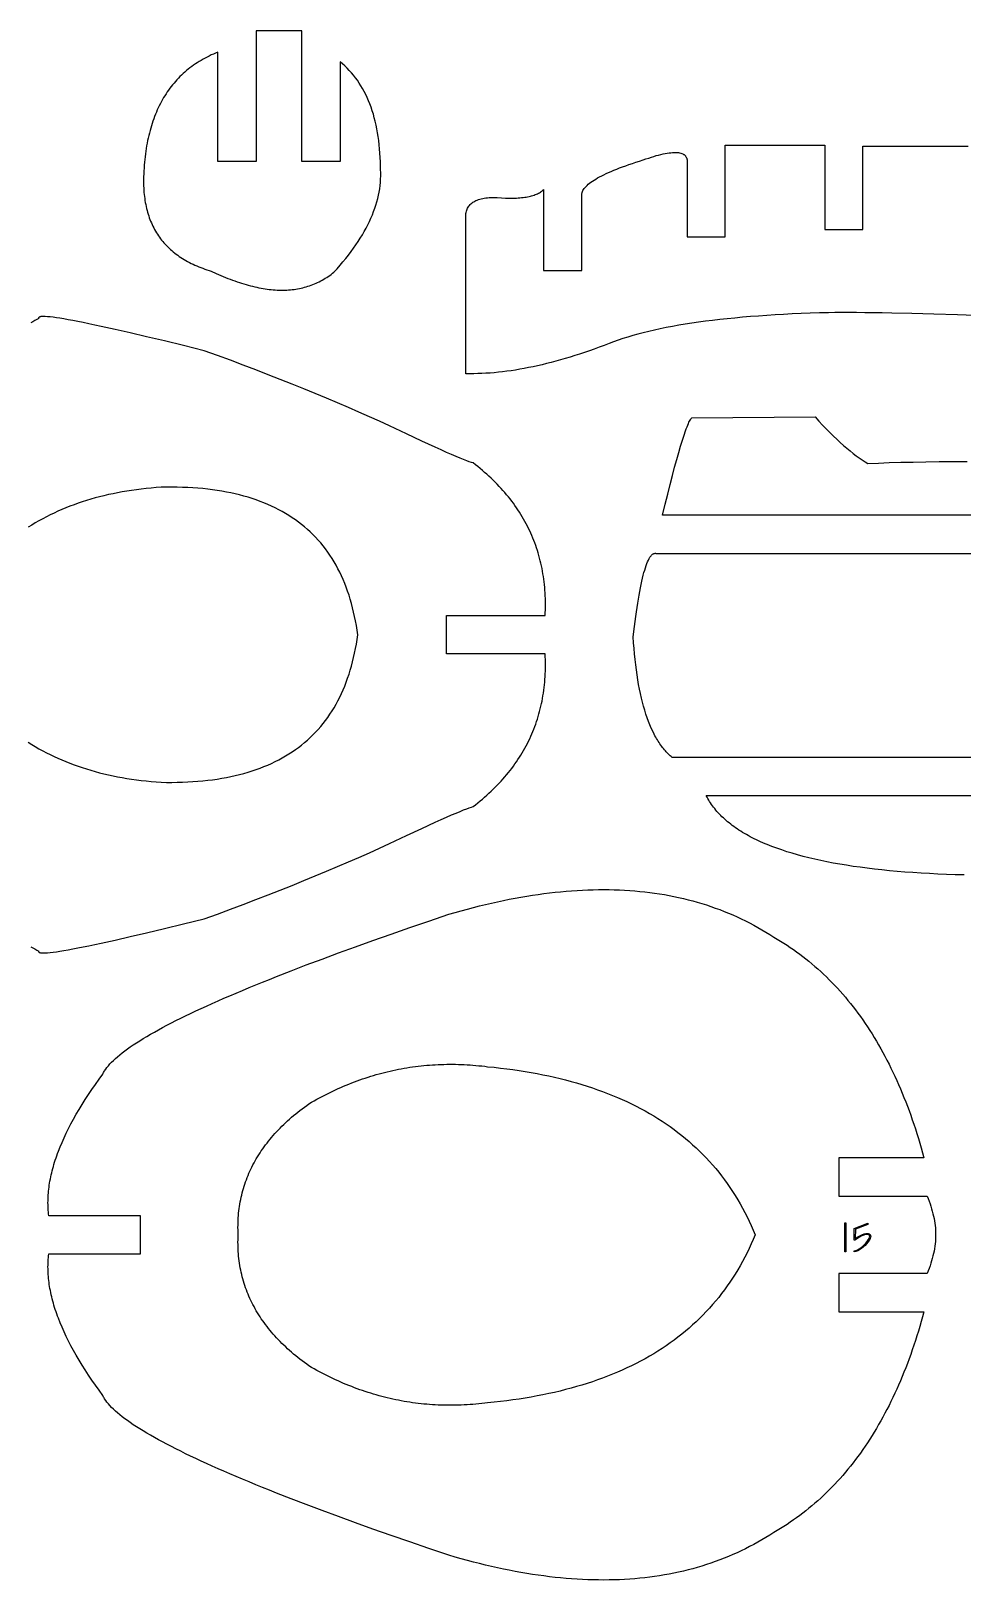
# Model space of a CAD drawing. Extents: x 0.3 to 47.7, y 0.3 to 6.
# Drawn here: x 26.49 to 29.56, y 0.29 to 5.39 of the extents above; entities that cross this region are included whole.
import ezdxf

# ---------------------------------------------------------------- set-up
doc = ezdxf.new("R2010")
doc.units = 0
doc.header["$MEASUREMENT"] = 0
doc.layers.get('0').update_dxf_attribs({"linetype": 'CONTINUOUS'})
doc.layers.add('NUMBERS', color=1, linetype='CONTINUOUS')

msp = doc.modelspace()

# ---------------------------------------------------------------- linework, layer by layer
for points in [[(27.3842, 5.3936), (27.2333, 5.3936), (27.2333, 4.9635), (27.1072, 4.9635), (27.1072, 5.3238), (27.0999, 5.3208), (27.0927, 5.3177), (27.0857, 5.3145), (27.0787, 5.3111), (27.0719, 5.3077), (27.0652, 5.3042), (27.0586, 5.3005), (27.0521, 5.2968), (27.0457, 5.2929), (27.0394, 5.2889), (27.0332, 5.2848), (27.0271, 5.2806), (27.0212, 5.2763), (27.0153, 5.2719), (27.0096, 5.2674), (27.0039, 5.2628), (26.9984, 5.258), (26.993, 5.2532), (26.9877, 5.2482), (26.9825, 5.2432), (26.9774, 5.238), (26.9725, 5.2327), (26.9676, 5.2273), (26.9628, 5.2218), (26.9582, 5.2162), (26.9537, 5.2105), (26.9492, 5.2047), (26.9449, 5.1987), (26.9407, 5.1927), (26.9366, 5.1865), (26.9326, 5.1803), (26.9287, 5.1739), (26.925, 5.1674), (26.9213, 5.1608), (26.9178, 5.1541), (26.9143, 5.1473), (26.911, 5.1404), (26.9078, 5.1334), (26.9047, 5.1262), (26.9017, 5.119), (26.8988, 5.1116), (26.896, 5.1042), (26.8933, 5.0966), (26.8908, 5.0889), (26.8883, 5.0811), (26.886, 5.0732), (26.8837, 5.0652), (26.8816, 5.0571), (26.8796, 5.0489), (26.8777, 5.0406), (26.8759, 5.0321), (26.8742, 5.0236), (26.8726, 5.0149), (26.8712, 5.0061), (26.8698, 4.9973), (26.8685, 4.9883), (26.8674, 4.9792), (26.8664, 4.97), (26.8655, 4.9607), (26.8646, 4.9512), (26.8639, 4.9417), (26.8634, 4.9321), (26.8629, 4.9223), (26.8625, 4.9125), (26.8623, 4.9049), (26.8623, 4.8975), (26.8624, 4.8901), (26.8626, 4.8828), (26.8629, 4.8757), (26.8633, 4.8686), (26.8638, 4.8615), (26.8645, 4.8546), (26.8652, 4.8478), (26.8661, 4.841), (26.8671, 4.8343), (26.8682, 4.8277), (26.8695, 4.8212), (26.8708, 4.8148), (26.8723, 4.8085), (26.8738, 4.8022), (26.8755, 4.796), (26.8773, 4.79), (26.8793, 4.784), (26.8813, 4.7781), (26.8835, 4.7722), (26.8857, 4.7665), (26.8881, 4.7608), (26.8906, 4.7553), (26.8932, 4.7498), (26.896, 4.7444), (26.8988, 4.7391), (26.9018, 4.7338), (26.9049, 4.7287), (26.9081, 4.7236), (26.9114, 4.7186), (26.9148, 4.7138), (26.9183, 4.709), (26.922, 4.7042), (26.9258, 4.6996), (26.9297, 4.695), (26.9337, 4.6906), (26.9378, 4.6862), (26.942, 4.6819), (26.9464, 4.6777), (26.9509, 4.6736), (26.9555, 4.6695), (26.9602, 4.6656), (26.965, 4.6617), (26.9699, 4.6579), (26.975, 4.6542), (26.9801, 4.6506), (26.9854, 4.6471), (26.9908, 4.6436), (26.9963, 4.6403), (27.0019, 4.637), (27.0077, 4.6338), (27.0135, 4.6307), (27.0195, 4.6277), (27.0256, 4.6248), (27.0318, 4.6219), (27.0381, 4.6192), (27.0446, 4.6165), (27.0511, 4.6139), (27.0578, 4.6114), (27.0646, 4.609), (27.0715, 4.6066), (27.0785, 4.6044), (27.0856, 4.6022), (27.1016, 4.5947), (27.1174, 4.5877), (27.133, 4.5812), (27.1407, 4.5781), (27.1484, 4.5751), (27.156, 4.5722), (27.1635, 4.5695), (27.171, 4.5669), (27.1785, 4.5644), (27.1858, 4.562), (27.1932, 4.5597), (27.2004, 4.5576), (27.2077, 4.5556), (27.2148, 4.5537), (27.2219, 4.5519), (27.229, 4.5502), (27.236, 4.5487), (27.2429, 4.5473), (27.2498, 4.546), (27.2567, 4.5448), (27.2634, 4.5437), (27.2702, 4.5428), (27.2768, 4.5419), (27.2835, 4.5412), (27.29, 4.5406), (27.2965, 4.5402), (27.303, 4.5398), (27.3094, 4.5396), (27.3157, 4.5395), (27.322, 4.5395), (27.3283, 4.5396), (27.3344, 4.5398), (27.3406, 4.5402), (27.3466, 4.5407), (27.3527, 4.5413), (27.3586, 4.542), (27.3645, 4.5428), (27.3704, 4.5438), (27.3762, 4.5449), (27.3819, 4.5461), (27.3876, 4.5474), (27.3933, 4.5488), (27.3989, 4.5504), (27.4044, 4.5521), (27.4099, 4.5538), (27.4153, 4.5558), (27.4206, 4.5578), (27.426, 4.5599), (27.4312, 4.5622), (27.4364, 4.5646), (27.4416, 4.5671), (27.4467, 4.5697), (27.4517, 4.5725), (27.4567, 4.5753), (27.4616, 4.5783), (27.4665, 4.5814), (27.4713, 4.5846), (27.4761, 4.588), (27.4808, 4.5914), (27.4854, 4.595), (27.49, 4.5987), (27.5003, 4.61), (27.5103, 4.6213), (27.5198, 4.6326), (27.529, 4.6438), (27.5379, 4.655), (27.5464, 4.6662), (27.5546, 4.6774), (27.5624, 4.6885), (27.5698, 4.6996), (27.5769, 4.7107), (27.5837, 4.7217), (27.5901, 4.7327), (27.5961, 4.7437), (27.6018, 4.7547), (27.6071, 4.7656), (27.6121, 4.7765), (27.6167, 4.7874), (27.6209, 4.7982), (27.6249, 4.8091), (27.6284, 4.8199), (27.6316, 4.8306), (27.6345, 4.8414), (27.6369, 4.8521), (27.6391, 4.8628), (27.6409, 4.8734), (27.6423, 4.8841), (27.6434, 4.8947), (27.6441, 4.9053), (27.6445, 4.9158), (27.6445, 4.9263), (27.6441, 4.9368), (27.6434, 4.9473), (27.6431, 4.9621), (27.6426, 4.9766), (27.6417, 4.9909), (27.6407, 5.0049), (27.6394, 5.0187), (27.6378, 5.0322), (27.636, 5.0454), (27.6339, 5.0584), (27.6316, 5.0711), (27.6291, 5.0836), (27.6263, 5.0958), (27.6232, 5.1078), (27.62, 5.1195), (27.6164, 5.1309), (27.6126, 5.1421), (27.6086, 5.153), (27.6043, 5.1636), (27.5998, 5.174), (27.595, 5.1842), (27.59, 5.194), (27.5847, 5.2037), (27.5792, 5.213), (27.5734, 5.2221), (27.5674, 5.231), (27.5611, 5.2396), (27.5546, 5.2479), (27.5479, 5.2559), (27.5408, 5.2638), (27.5336, 5.2713), (27.5261, 5.2786), (27.5183, 5.2856), (27.5103, 5.2924), (27.5103, 4.9635), (27.3842, 4.9635)], [(29.4459, 1.2979), (29.1543, 1.2979), (29.1543, 1.1717), (29.4354, 1.1717), (29.431, 1.1554), (29.4264, 1.1394), (29.4217, 1.1234), (29.417, 1.1076), (29.4121, 1.092), (29.4071, 1.0765), (29.4021, 1.0612), (29.3969, 1.046), (29.3916, 1.031), (29.3862, 1.0162), (29.3807, 1.0015), (29.3751, 0.9869), (29.3694, 0.9725), (29.3636, 0.9583), (29.3577, 0.9442), (29.3517, 0.9303), (29.3456, 0.9165), (29.3394, 0.9029), (29.333, 0.8895), (29.3266, 0.8762), (29.3201, 0.863), (29.3134, 0.85), (29.3067, 0.8372), (29.2998, 0.8245), (29.2929, 0.812), (29.2858, 0.7996), (29.2787, 0.7874), (29.2714, 0.7753), (29.2641, 0.7634), (29.2566, 0.7516), (29.249, 0.74), (29.2413, 0.7286), (29.2335, 0.7173), (29.2257, 0.7061), (29.2177, 0.6952), (29.2096, 0.6843), (29.2014, 0.6737), (29.1931, 0.6632), (29.1847, 0.6528), (29.1762, 0.6426), (29.1675, 0.6325), (29.1588, 0.6226), (29.15, 0.6129), (29.1411, 0.6033), (29.132, 0.5939), (29.1229, 0.5846), (29.1137, 0.5755), (29.1043, 0.5665), (29.0949, 0.5577), (29.0853, 0.549), (29.0756, 0.5405), (29.0659, 0.5322), (29.056, 0.524), (29.046, 0.516), (29.036, 0.5081), (29.0258, 0.5003), (29.0155, 0.4928), (29.0051, 0.4854), (28.9946, 0.4781), (28.984, 0.471), (28.9733, 0.464), (28.9625, 0.4572), (28.9516, 0.4506), (28.9406, 0.4441), (28.9276, 0.4358), (28.9144, 0.4277), (28.9012, 0.4198), (28.8878, 0.4122), (28.8743, 0.4048), (28.8606, 0.3976), (28.8469, 0.3907), (28.833, 0.3839), (28.8191, 0.3774), (28.805, 0.3712), (28.7908, 0.3651), (28.7764, 0.3593), (28.762, 0.3537), (28.7474, 0.3484), (28.7327, 0.3432), (28.7179, 0.3383), (28.703, 0.3336), (28.688, 0.3292), (28.6728, 0.3249), (28.6575, 0.3209), (28.6422, 0.3171), (28.6266, 0.3136), (28.611, 0.3103), (28.5953, 0.3072), (28.5794, 0.3043), (28.5634, 0.3016), (28.5473, 0.2992), (28.5311, 0.297), (28.5148, 0.2951), (28.4983, 0.2933), (28.4818, 0.2918), (28.4651, 0.2905), (28.4483, 0.2895), (28.4313, 0.2886), (28.4143, 0.288), (28.3972, 0.2877), (28.3799, 0.2875), (28.3625, 0.2876), (28.345, 0.2879), (28.3273, 0.2884), (28.3096, 0.2892), (28.2917, 0.2901), (28.2737, 0.2913), (28.2556, 0.2928), (28.2374, 0.2944), (28.2191, 0.2963), (28.2006, 0.2984), (28.1821, 0.3008), (28.1634, 0.3033), (28.1446, 0.3061), (28.1256, 0.3092), (28.1066, 0.3124), (28.0874, 0.3159), (28.0682, 0.3196), (28.0488, 0.3235), (28.0293, 0.3277), (28.0096, 0.3321), (27.9899, 0.3367), (27.97, 0.3415), (27.95, 0.3466), (27.9299, 0.3518), (27.9097, 0.3574), (27.8894, 0.3631), (27.8689, 0.3691), (27.8034, 0.3912), (27.7399, 0.413), (27.6783, 0.4345), (27.6186, 0.4555), (27.5608, 0.4762), (27.505, 0.4966), (27.451, 0.5165), (27.399, 0.5361), (27.349, 0.5553), (27.3008, 0.5742), (27.2774, 0.5835), (27.2546, 0.5927), (27.2322, 0.6018), (27.2103, 0.6108), (27.1888, 0.6197), (27.1679, 0.6285), (27.1474, 0.6373), (27.1274, 0.6459), (27.1079, 0.6545), (27.0889, 0.6629), (27.0703, 0.6713), (27.0523, 0.6796), (27.0347, 0.6878), (27.0176, 0.6959), (27.001, 0.7038), (26.9848, 0.7118), (26.9692, 0.7196), (26.954, 0.7273), (26.9393, 0.7349), (26.9251, 0.7425), (26.9113, 0.7499), (26.8981, 0.7573), (26.8853, 0.7645), (26.873, 0.7717), (26.8612, 0.7788), (26.8498, 0.7858), (26.839, 0.7926), (26.8286, 0.7994), (26.8187, 0.8062), (26.8093, 0.8128), (26.8004, 0.8193), (26.7919, 0.8257), (26.784, 0.8321), (26.7765, 0.8383), (26.7695, 0.8445), (26.763, 0.8505), (26.7569, 0.8565), (26.7514, 0.8624), (26.7463, 0.8682), (26.7417, 0.8739), (26.7376, 0.8795), (26.7339, 0.885), (26.7323, 0.8877), (26.7308, 0.8904), (26.7294, 0.8931), (26.7281, 0.8957), (26.7156, 0.9129), (26.7035, 0.9299), (26.6919, 0.9467), (26.6807, 0.9633), (26.67, 0.9798), (26.6597, 0.9961), (26.6499, 1.0123), (26.6405, 1.0283), (26.6316, 1.0441), (26.6231, 1.0597), (26.6151, 1.0752), (26.6075, 1.0906), (26.6004, 1.1057), (26.5937, 1.1207), (26.5875, 1.1356), (26.5817, 1.1502), (26.579, 1.1575), (26.5764, 1.1647), (26.5739, 1.1719), (26.5715, 1.1791), (26.5692, 1.1862), (26.567, 1.1932), (26.565, 1.2003), (26.5631, 1.2072), (26.5612, 1.2142), (26.5595, 1.2211), (26.5579, 1.228), (26.5564, 1.2348), (26.5551, 1.2415), (26.5538, 1.2483), (26.5527, 1.255), (26.5516, 1.2616), (26.5507, 1.2682), (26.5499, 1.2748), (26.5492, 1.2813), (26.5486, 1.2878), (26.5481, 1.2943), (26.5478, 1.3007), (26.5475, 1.3071), (26.5474, 1.3134), (26.5473, 1.3197), (26.5474, 1.3259), (26.5476, 1.3321), (26.5479, 1.3383), (26.5484, 1.3444), (26.5489, 1.3505), (26.5495, 1.3565), (26.5503, 1.3625), (26.8525, 1.3625), (26.8525, 1.4255), (26.8525, 1.4885), (26.5503, 1.4885), (26.5495, 1.4945), (26.5489, 1.5005), (26.5484, 1.5066), (26.5479, 1.5127), (26.5476, 1.5189), (26.5474, 1.5251), (26.5473, 1.5313), (26.5474, 1.5376), (26.5475, 1.5439), (26.5478, 1.5503), (26.5481, 1.5567), (26.5486, 1.5631), (26.5492, 1.5696), (26.5499, 1.5761), (26.5507, 1.5827), (26.5516, 1.5893), (26.5527, 1.596), (26.5538, 1.6027), (26.5551, 1.6094), (26.5564, 1.6162), (26.5579, 1.623), (26.5595, 1.6299), (26.5612, 1.6368), (26.5631, 1.6437), (26.565, 1.6507), (26.567, 1.6577), (26.5692, 1.6648), (26.5715, 1.6719), (26.5739, 1.679), (26.5764, 1.6862), (26.579, 1.6935), (26.5817, 1.7007), (26.5875, 1.7154), (26.5937, 1.7302), (26.6004, 1.7452), (26.6075, 1.7604), (26.6151, 1.7757), (26.6231, 1.7912), (26.6316, 1.8069), (26.6405, 1.8227), (26.6499, 1.8387), (26.6597, 1.8548), (26.67, 1.8712), (26.6807, 1.8876), (26.6919, 1.9043), (26.7035, 1.9211), (26.7156, 1.9381), (26.7281, 1.9552), (26.7294, 1.9579), (26.7308, 1.9605), (26.7323, 1.9632), (26.7339, 1.966), (26.7376, 1.9715), (26.7417, 1.9771), (26.7463, 1.9828), (26.7514, 1.9886), (26.7569, 1.9944), (26.763, 2.0004), (26.7695, 2.0065), (26.7765, 2.0126), (26.784, 2.0189), (26.7919, 2.0252), (26.8004, 2.0317), (26.8093, 2.0382), (26.8187, 2.0448), (26.8286, 2.0515), (26.839, 2.0583), (26.8498, 2.0652), (26.8612, 2.0722), (26.873, 2.0793), (26.8853, 2.0864), (26.8981, 2.0937), (26.9113, 2.101), (26.9251, 2.1085), (26.9393, 2.116), (26.954, 2.1237), (26.9692, 2.1314), (26.9848, 2.1392), (27.001, 2.1471), (27.0176, 2.1551), (27.0347, 2.1632), (27.0523, 2.1714), (27.0703, 2.1796), (27.0889, 2.188), (27.1079, 2.1965), (27.1274, 2.205), (27.1474, 2.2137), (27.1679, 2.2224), (27.1888, 2.2312), (27.2103, 2.2402), (27.2322, 2.2492), (27.2546, 2.2583), (27.2774, 2.2675), (27.3008, 2.2768), (27.349, 2.2956), (27.399, 2.3148), (27.451, 2.3344), (27.505, 2.3544), (27.5608, 2.3747), (27.6186, 2.3954), (27.6783, 2.4165), (27.7399, 2.4379), (27.8034, 2.4597), (27.8689, 2.4819), (27.8894, 2.4879), (27.9097, 2.4936), (27.9299, 2.4991), (27.95, 2.5044), (27.97, 2.5095), (27.9899, 2.5143), (28.0096, 2.5189), (28.0293, 2.5233), (28.0488, 2.5274), (28.0682, 2.5314), (28.0874, 2.5351), (28.1066, 2.5385), (28.1256, 2.5418), (28.1446, 2.5448), (28.1634, 2.5476), (28.1821, 2.5502), (28.2006, 2.5525), (28.2191, 2.5546), (28.2374, 2.5565), (28.2556, 2.5582), (28.2737, 2.5596), (28.2917, 2.5608), (28.3096, 2.5618), (28.3273, 2.5625), (28.345, 2.5631), (28.3625, 2.5634), (28.3799, 2.5635), (28.3972, 2.5633), (28.4143, 2.5629), (28.4313, 2.5623), (28.4483, 2.5615), (28.4651, 2.5604), (28.4818, 2.5591), (28.4983, 2.5576), (28.5148, 2.5559), (28.5311, 2.5539), (28.5473, 2.5517), (28.5634, 2.5493), (28.5794, 2.5467), (28.5953, 2.5438), (28.611, 2.5407), (28.6266, 2.5374), (28.6422, 2.5338), (28.6575, 2.53), (28.6728, 2.526), (28.688, 2.5218), (28.703, 2.5173), (28.7179, 2.5126), (28.7327, 2.5077), (28.7474, 2.5026), (28.762, 2.4972), (28.7764, 2.4916), (28.7908, 2.4858), (28.805, 2.4798), (28.8191, 2.4735), (28.833, 2.467), (28.8469, 2.4603), (28.8606, 2.4533), (28.8743, 2.4461), (28.8878, 2.4387), (28.9012, 2.4311), (28.9144, 2.4232), (28.9276, 2.4152), (28.9406, 2.4068), (28.9516, 2.4004), (28.9625, 2.3937), (28.9733, 2.3869), (28.984, 2.38), (28.9946, 2.3729), (29.0051, 2.3656), (29.0155, 2.3582), (29.0258, 2.3506), (29.036, 2.3429), (29.046, 2.335), (29.056, 2.327), (29.0659, 2.3188), (29.0756, 2.3104), (29.0853, 2.3019), (29.0949, 2.2933), (29.1043, 2.2844), (29.1137, 2.2755), (29.1229, 2.2664), (29.132, 2.2571), (29.1411, 2.2476), (29.15, 2.2381), (29.1588, 2.2283), (29.1675, 2.2184), (29.1762, 2.2084), (29.1847, 2.1982), (29.1931, 2.1878), (29.2014, 2.1773), (29.2096, 2.1666), (29.2177, 2.1558), (29.2257, 2.1448), (29.2335, 2.1337), (29.2413, 2.1224), (29.249, 2.1109), (29.2566, 2.0993), (29.2641, 2.0876), (29.2714, 2.0757), (29.2787, 2.0636), (29.2858, 2.0514), (29.2929, 2.039), (29.2998, 2.0265), (29.3067, 2.0138), (29.3134, 2.0009), (29.3201, 1.9879), (29.3266, 1.9748), (29.333, 1.9615), (29.3394, 1.948), (29.3456, 1.9344), (29.3517, 1.9206), (29.3577, 1.9067), (29.3636, 1.8926), (29.3694, 1.8784), (29.3751, 1.864), (29.3807, 1.8495), (29.3862, 1.8348), (29.3916, 1.8199), (29.3969, 1.8049), (29.4021, 1.7897), (29.4071, 1.7744), (29.4121, 1.7589), (29.417, 1.7433), (29.4217, 1.7275), (29.4264, 1.7116), (29.431, 1.6955), (29.4354, 1.6793), (29.1543, 1.6793), (29.1543, 1.5531), (29.4459, 1.5531), (29.4493, 1.5446), (29.4524, 1.5362), (29.4554, 1.5278), (29.4581, 1.5196), (29.4606, 1.5114), (29.4629, 1.5032), (29.465, 1.4951), (29.4669, 1.4871), (29.4685, 1.4792), (29.4699, 1.4713), (29.4711, 1.4635), (29.4721, 1.4558), (29.4729, 1.4481), (29.4734, 1.4405), (29.4737, 1.4329), (29.4739, 1.4255), (29.4737, 1.418), (29.4734, 1.4105), (29.4729, 1.4029), (29.4721, 1.3952), (29.4711, 1.3875), (29.4699, 1.3796), (29.4685, 1.3718), (29.4669, 1.3638), (29.465, 1.3558), (29.4629, 1.3477), (29.4606, 1.3396), (29.4581, 1.3314), (29.4554, 1.3231), (29.4524, 1.3148), (29.4493, 1.3063)], [(28.8789, 1.4255), (28.8725, 1.4103), (28.8659, 1.3953), (28.859, 1.3805), (28.8519, 1.3659), (28.8446, 1.3516), (28.837, 1.3374), (28.8293, 1.3235), (28.8212, 1.3097), (28.813, 1.2962), (28.8045, 1.2829), (28.7957, 1.2697), (28.7868, 1.2568), (28.7776, 1.2441), (28.7681, 1.2316), (28.7585, 1.2193), (28.7486, 1.2073), (28.7384, 1.1954), (28.7281, 1.1837), (28.7175, 1.1723), (28.7066, 1.161), (28.6955, 1.15), (28.6842, 1.1391), (28.6727, 1.1285), (28.6609, 1.1181), (28.6489, 1.1079), (28.6366, 1.0978), (28.6241, 1.088), (28.6114, 1.0785), (28.5984, 1.0691), (28.5853, 1.0599), (28.5718, 1.0509), (28.5582, 1.0422), (28.5443, 1.0336), (28.5301, 1.0253), (28.5158, 1.0171), (28.5012, 1.0092), (28.4863, 1.0015), (28.4713, 0.9939), (28.4559, 0.9866), (28.4404, 0.9795), (28.4246, 0.9726), (28.4086, 0.9659), (28.3924, 0.9595), (28.3759, 0.9532), (28.3592, 0.9471), (28.3422, 0.9413), (28.325, 0.9356), (28.3076, 0.9302), (28.29, 0.9249), (28.2721, 0.9199), (28.2539, 0.9151), (28.2356, 0.9105), (28.217, 0.9061), (28.1982, 0.9019), (28.1791, 0.8979), (28.1598, 0.8941), (28.1403, 0.8905), (28.1205, 0.8872), (28.1005, 0.884), (28.0802, 0.8811), (28.0598, 0.8783), (28.0391, 0.8758), (28.0181, 0.8734), (27.9969, 0.8713), (27.9872, 0.8701), (27.9775, 0.869), (27.9678, 0.868), (27.9581, 0.8671), (27.9484, 0.8663), (27.9387, 0.8656), (27.9291, 0.865), (27.9195, 0.8645), (27.9099, 0.864), (27.9003, 0.8637), (27.8907, 0.8635), (27.8812, 0.8634), (27.8716, 0.8634), (27.8621, 0.8635), (27.8526, 0.8636), (27.8431, 0.8639), (27.8337, 0.8643), (27.8242, 0.8648), (27.8148, 0.8653), (27.8054, 0.866), (27.796, 0.8668), (27.7866, 0.8677), (27.7772, 0.8686), (27.7679, 0.8697), (27.7585, 0.8709), (27.7492, 0.8721), (27.7399, 0.8735), (27.7306, 0.8749), (27.7214, 0.8765), (27.7121, 0.8782), (27.7029, 0.8799), (27.6937, 0.8818), (27.6845, 0.8837), (27.6753, 0.8858), (27.6661, 0.8879), (27.657, 0.8902), (27.6479, 0.8926), (27.6387, 0.895), (27.6297, 0.8975), (27.6206, 0.9002), (27.6115, 0.9029), (27.6025, 0.9058), (27.5934, 0.9087), (27.5844, 0.9118), (27.5754, 0.9149), (27.5665, 0.9182), (27.5575, 0.9215), (27.5486, 0.9249), (27.5396, 0.9285), (27.5307, 0.9321), (27.5218, 0.9358), (27.513, 0.9397), (27.5041, 0.9436), (27.4953, 0.9476), (27.4865, 0.9517), (27.4777, 0.956), (27.4689, 0.9603), (27.4601, 0.9647), (27.4513, 0.9692), (27.4426, 0.9739), (27.4339, 0.9786), (27.4252, 0.9834), (27.4165, 0.9883), (27.4078, 0.9933), (27.4002, 0.9988), (27.3927, 1.0043), (27.3854, 1.0099), (27.3781, 1.0155), (27.371, 1.0211), (27.364, 1.0268), (27.3572, 1.0325), (27.3504, 1.0382), (27.3438, 1.044), (27.3373, 1.0499), (27.331, 1.0558), (27.3247, 1.0617), (27.3186, 1.0676), (27.3127, 1.0736), (27.3068, 1.0797), (27.3011, 1.0858), (27.2955, 1.0919), (27.29, 1.098), (27.2846, 1.1042), (27.2794, 1.1105), (27.2743, 1.1168), (27.2694, 1.1231), (27.2645, 1.1295), (27.2598, 1.1359), (27.2552, 1.1423), (27.2507, 1.1488), (27.2464, 1.1553), (27.2422, 1.1619), (27.2381, 1.1685), (27.2341, 1.1752), (27.2303, 1.1818), (27.2266, 1.1886), (27.223, 1.1954), (27.2195, 1.2022), (27.2162, 1.209), (27.213, 1.2159), (27.2099, 1.2228), (27.2069, 1.2298), (27.2041, 1.2368), (27.2014, 1.2439), (27.1988, 1.251), (27.1964, 1.2581), (27.194, 1.2653), (27.1918, 1.2725), (27.1898, 1.2798), (27.1878, 1.2871), (27.186, 1.2944), (27.1843, 1.3018), (27.1827, 1.3092), (27.1813, 1.3167), (27.18, 1.3242), (27.1788, 1.3318), (27.1777, 1.3393), (27.1768, 1.347), (27.1759, 1.3546), (27.1753, 1.3623), (27.1747, 1.3701), (27.1743, 1.3779), (27.1739, 1.3857), (27.1738, 1.3936), (27.1737, 1.4015), (27.1738, 1.4094), (27.174, 1.4174), (27.1743, 1.4255), (27.174, 1.4335), (27.1738, 1.4415), (27.1737, 1.4495), (27.1738, 1.4574), (27.1739, 1.4652), (27.1743, 1.4731), (27.1747, 1.4809), (27.1753, 1.4886), (27.1759, 1.4963), (27.1768, 1.504), (27.1777, 1.5116), (27.1788, 1.5192), (27.18, 1.5267), (27.1813, 1.5342), (27.1827, 1.5417), (27.1843, 1.5491), (27.186, 1.5565), (27.1878, 1.5639), (27.1898, 1.5712), (27.1918, 1.5784), (27.194, 1.5856), (27.1964, 1.5928), (27.1988, 1.6), (27.2014, 1.6071), (27.2041, 1.6141), (27.2069, 1.6211), (27.2099, 1.6281), (27.213, 1.635), (27.2162, 1.6419), (27.2195, 1.6488), (27.223, 1.6556), (27.2266, 1.6624), (27.2303, 1.6691), (27.2341, 1.6758), (27.2381, 1.6824), (27.2422, 1.6891), (27.2464, 1.6956), (27.2507, 1.7022), (27.2552, 1.7086), (27.2598, 1.7151), (27.2645, 1.7215), (27.2694, 1.7279), (27.2743, 1.7342), (27.2794, 1.7405), (27.2846, 1.7467), (27.29, 1.7529), (27.2955, 1.7591), (27.3011, 1.7652), (27.3068, 1.7713), (27.3127, 1.7773), (27.3186, 1.7833), (27.3247, 1.7893), (27.331, 1.7952), (27.3373, 1.8011), (27.3438, 1.8069), (27.3504, 1.8127), (27.3572, 1.8185), (27.364, 1.8242), (27.371, 1.8298), (27.3781, 1.8355), (27.3854, 1.8411), (27.3927, 1.8466), (27.4002, 1.8521), (27.4078, 1.8576), (27.4165, 1.8626), (27.4252, 1.8675), (27.4339, 1.8724), (27.4426, 1.8771), (27.4513, 1.8817), (27.4601, 1.8862), (27.4689, 1.8906), (27.4777, 1.895), (27.4865, 1.8992), (27.4953, 1.9033), (27.5041, 1.9074), (27.513, 1.9113), (27.5218, 1.9151), (27.5307, 1.9189), (27.5396, 1.9225), (27.5486, 1.926), (27.5575, 1.9295), (27.5665, 1.9328), (27.5754, 1.936), (27.5844, 1.9392), (27.5934, 1.9422), (27.6025, 1.9452), (27.6115, 1.948), (27.6206, 1.9508), (27.6297, 1.9534), (27.6387, 1.9559), (27.6479, 1.9584), (27.657, 1.9607), (27.6661, 1.963), (27.6753, 1.9652), (27.6845, 1.9672), (27.6937, 1.9692), (27.7029, 1.971), (27.7121, 1.9728), (27.7214, 1.9744), (27.7306, 1.976), (27.7399, 1.9775), (27.7492, 1.9788), (27.7585, 1.9801), (27.7679, 1.9813), (27.7772, 1.9823), (27.7866, 1.9833), (27.796, 1.9842), (27.8054, 1.9849), (27.8148, 1.9856), (27.8242, 1.9862), (27.8337, 1.9867), (27.8431, 1.987), (27.8526, 1.9873), (27.8621, 1.9875), (27.8716, 1.9876), (27.8812, 1.9876), (27.8907, 1.9874), (27.9003, 1.9872), (27.9099, 1.9869), (27.9195, 1.9865), (27.9291, 1.986), (27.9387, 1.9854), (27.9484, 1.9847), (27.9581, 1.9838), (27.9678, 1.9829), (27.9775, 1.9819), (27.9872, 1.9808), (27.9969, 1.9796), (28.0181, 1.9775), (28.0391, 1.9752), (28.0598, 1.9726), (28.0802, 1.9699), (28.1005, 1.9669), (28.1205, 1.9638), (28.1403, 1.9604), (28.1598, 1.9568), (28.1791, 1.9531), (28.1982, 1.9491), (28.217, 1.9449), (28.2356, 1.9405), (28.2539, 1.9359), (28.2721, 1.931), (28.29, 1.926), (28.3076, 1.9208), (28.325, 1.9153), (28.3422, 1.9097), (28.3592, 1.9038), (28.3759, 1.8978), (28.3924, 1.8915), (28.4086, 1.885), (28.4246, 1.8783), (28.4404, 1.8714), (28.4559, 1.8643), (28.4713, 1.857), (28.4863, 1.8495), (28.5012, 1.8418), (28.5158, 1.8338), (28.5301, 1.8257), (28.5443, 1.8174), (28.5582, 1.8088), (28.5718, 1.8), (28.5853, 1.7911), (28.5984, 1.7819), (28.6114, 1.7725), (28.6241, 1.7629), (28.6366, 1.7531), (28.6489, 1.7431), (28.6609, 1.7329), (28.6727, 1.7225), (28.6842, 1.7118), (28.6955, 1.701), (28.7066, 1.69), (28.7175, 1.6787), (28.7281, 1.6672), (28.7384, 1.6556), (28.7486, 1.6437), (28.7585, 1.6316), (28.7681, 1.6193), (28.7776, 1.6068), (28.7868, 1.5941), (28.7957, 1.5812), (28.8045, 1.5681), (28.813, 1.5548), (28.8212, 1.5412), (28.8293, 1.5275), (28.837, 1.5135), (28.8446, 1.4994), (28.8519, 1.485), (28.859, 1.4704), (28.8659, 1.4557), (28.8725, 1.4407)]]:
    msp.add_lwpolyline(points, close=True)
for points in [[(29.6301, 4.4544), (29.5461, 4.4575), (29.4679, 4.46), (29.3955, 4.462), (29.329, 4.4636), (29.2979, 4.4642), (29.2683, 4.4647), (29.2401, 4.465), (29.2134, 4.4652), (29.1881, 4.4653), (29.1643, 4.4653), (29.142, 4.4652), (29.1211, 4.4649), (29.0904, 4.4641), (29.0602, 4.4631), (29.0305, 4.462), (29.0013, 4.4607), (28.9727, 4.4592), (28.9446, 4.4576), (28.917, 4.4559), (28.8899, 4.454), (28.8634, 4.452), (28.8373, 4.4498), (28.8119, 4.4475), (28.7869, 4.445), (28.7625, 4.4423), (28.7385, 4.4396), (28.7152, 4.4366), (28.6923, 4.4335), (28.67, 4.4303), (28.6481, 4.4269), (28.6268, 4.4234), (28.6061, 4.4197), (28.5858, 4.4158), (28.5661, 4.4119), (28.5469, 4.4077), (28.5283, 4.4034), (28.5101, 4.399), (28.4925, 4.3944), (28.4754, 4.3897), (28.4589, 4.3848), (28.4428, 4.3797), (28.4273, 4.3745), (28.4123, 4.3692), (28.3979, 4.3637), (28.3813, 4.3573), (28.3648, 4.3511), (28.3485, 4.3452), (28.3322, 4.3394), (28.3161, 4.3338), (28.3001, 4.3285), (28.2842, 4.3234), (28.2684, 4.3185), (28.2528, 4.3138), (28.2373, 4.3093), (28.2219, 4.305), (28.2066, 4.3009), (28.1914, 4.2971), (28.1763, 4.2934), (28.1614, 4.29), (28.1466, 4.2868), (28.1318, 4.2838), (28.1172, 4.281), (28.1028, 4.2784), (28.0884, 4.276), (28.0742, 4.2739), (28.0601, 4.2719), (28.0461, 4.2702), (28.0322, 4.2686), (28.0184, 4.2673), (28.0047, 4.2662), (27.9912, 4.2653), (27.9778, 4.2646), (27.9645, 4.2642), (27.9513, 4.2639), (27.9382, 4.2639), (27.9253, 4.264), (27.9253, 4.7903), (27.9254, 4.7917), (27.926, 4.7956), (27.9269, 4.7994), (27.9279, 4.803), (27.9292, 4.8065), (27.9307, 4.8098), (27.9324, 4.8129), (27.9344, 4.8159), (27.9366, 4.8188), (27.939, 4.8215), (27.9416, 4.8241), (27.9445, 4.8265), (27.9476, 4.8288), (27.9509, 4.8309), (27.9545, 4.8328), (27.9582, 4.8346), (27.9622, 4.8363), (27.9665, 4.8378), (27.9709, 4.8392), (27.9756, 4.8404), (27.9805, 4.8414), (27.9856, 4.8423), (27.991, 4.8431), (27.9966, 4.8437), (28.0024, 4.8442), (28.0084, 4.8445), (28.0147, 4.8446), (28.0212, 4.8446), (28.0279, 4.8445), (28.042, 4.8435), (28.0555, 4.8428), (28.0684, 4.8425), (28.0807, 4.8425), (28.0866, 4.8427), (28.0924, 4.8429), (28.098, 4.8433), (28.1035, 4.8437), (28.1088, 4.8442), (28.114, 4.8448), (28.119, 4.8455), (28.1239, 4.8462), (28.1286, 4.8471), (28.1332, 4.8481), (28.1376, 4.8491), (28.1419, 4.8502), (28.146, 4.8515), (28.1499, 4.8528), (28.1538, 4.8542), (28.1574, 4.8556), (28.161, 4.8572), (28.1643, 4.8589), (28.1676, 4.8606), (28.1706, 4.8625), (28.1736, 4.8644), (28.1763, 4.8664), (28.1789, 4.8685), (28.1814, 4.8707), (28.1814, 4.6046), (28.3074, 4.6046), (28.3074, 4.855), (28.3076, 4.8566), (28.3078, 4.8582), (28.3081, 4.8598), (28.3086, 4.8615), (28.3097, 4.8647), (28.3112, 4.868), (28.3131, 4.8714), (28.3154, 4.8747), (28.3181, 4.8781), (28.3212, 4.8814), (28.3246, 4.8848), (28.3285, 4.8882), (28.3327, 4.8917), (28.3373, 4.8951), (28.3422, 4.8986), (28.3476, 4.9021), (28.3533, 4.9056), (28.3595, 4.9092), (28.366, 4.9127), (28.3729, 4.9163), (28.3801, 4.9199), (28.3878, 4.9235), (28.3958, 4.9272), (28.4043, 4.9309), (28.4131, 4.9345), (28.4223, 4.9382), (28.4318, 4.942), (28.4418, 4.9457), (28.4521, 4.9495), (28.4628, 4.9533), (28.4739, 4.9571), (28.4854, 4.9609), (28.4973, 4.9648), (28.5095, 4.9686), (28.5188, 4.9719), (28.5278, 4.9749), (28.5365, 4.9777), (28.5448, 4.9803), (28.5529, 4.9827), (28.5606, 4.9848), (28.5681, 4.9866), (28.5752, 4.9883), (28.582, 4.9897), (28.5886, 4.9909), (28.5948, 4.9918), (28.6007, 4.9925), (28.6063, 4.993), (28.6116, 4.9933), (28.6166, 4.9933), (28.6212, 4.9931), (28.6256, 4.9927), (28.6297, 4.992), (28.6334, 4.9911), (28.6369, 4.9899), (28.64, 4.9886), (28.6429, 4.987), (28.6442, 4.9861), (28.6454, 4.9851), (28.6466, 4.9841), (28.6476, 4.983), (28.6486, 4.9819), (28.6495, 4.9807), (28.6504, 4.9795), (28.6512, 4.9782), (28.6518, 4.9769), (28.6525, 4.9754), (28.653, 4.974), (28.6535, 4.9724), (28.6541, 4.9692), (28.6545, 4.9658), (28.6546, 4.9621), (28.6544, 4.9581), (28.6544, 4.7152), (28.7804, 4.7152), (28.7804, 5.0176), (29.108, 5.0176), (29.108, 4.7396), (29.234, 4.7396), (29.234, 5.0141), (29.5809, 5.0141)], [(26.4911, 2.375), (26.4976, 2.3715), (26.504, 2.3679), (26.5104, 2.3642), (26.5167, 2.3605), (26.5164, 2.3595), (26.5164, 2.3587), (26.5167, 2.3579), (26.5172, 2.3571), (26.518, 2.3565), (26.5191, 2.356), (26.5205, 2.3555), (26.5222, 2.3551), (26.5241, 2.3548), (26.5263, 2.3546), (26.5288, 2.3545), (26.5316, 2.3544), (26.538, 2.3546), (26.5456, 2.3551), (26.5542, 2.3559), (26.564, 2.357), (26.5749, 2.3585), (26.5869, 2.3603), (26.6, 2.3625), (26.6142, 2.365), (26.6296, 2.3678), (26.6461, 2.371), (26.6637, 2.3745), (26.6824, 2.3783), (26.7023, 2.3825), (26.7232, 2.387), (26.7685, 2.3969), (26.8183, 2.4083), (26.8725, 2.4209), (26.9313, 2.4349), (26.9945, 2.4503), (27.0622, 2.467), (27.1058, 2.4829), (27.1487, 2.4988), (27.1908, 2.5146), (27.2323, 2.5304), (27.273, 2.5461), (27.313, 2.5618), (27.3523, 2.5773), (27.3908, 2.5929), (27.4287, 2.6083), (27.4658, 2.6237), (27.5021, 2.6391), (27.5378, 2.6544), (27.5727, 2.6696), (27.6069, 2.6847), (27.6404, 2.6998), (27.6732, 2.7149), (27.7297, 2.7416), (27.7799, 2.765), (27.8238, 2.7852), (27.8434, 2.794), (27.8614, 2.802), (27.8779, 2.8093), (27.8927, 2.8157), (27.906, 2.8213), (27.9176, 2.826), (27.9277, 2.83), (27.9363, 2.8331), (27.9432, 2.8354), (27.9486, 2.8369), (27.9565, 2.843), (27.9643, 2.8492), (27.972, 2.8555), (27.9795, 2.8618), (27.9869, 2.8681), (27.9942, 2.8745), (28.0013, 2.881), (28.0083, 2.8875), (28.0151, 2.8941), (28.0218, 2.9007), (28.0284, 2.9074), (28.0349, 2.9142), (28.0412, 2.921), (28.0473, 2.9278), (28.0534, 2.9348), (28.0593, 2.9417), (28.0651, 2.9488), (28.0707, 2.9558), (28.0762, 2.963), (28.0816, 2.9702), (28.0868, 2.9774), (28.0919, 2.9847), (28.0968, 2.9921), (28.1017, 2.9995), (28.1064, 3.007), (28.1109, 3.0145), (28.1154, 3.0221), (28.1197, 3.0297), (28.1238, 3.0374), (28.1279, 3.0451), (28.1318, 3.0529), (28.1355, 3.0608), (28.1391, 3.0687), (28.1426, 3.0766), (28.146, 3.0846), (28.1492, 3.0927), (28.1523, 3.1008), (28.1553, 3.109), (28.1582, 3.1172), (28.1609, 3.1255), (28.1634, 3.1339), (28.1659, 3.1423), (28.1682, 3.1507), (28.1704, 3.1592), (28.1724, 3.1678), (28.1743, 3.1764), (28.1761, 3.185), (28.1778, 3.1937), (28.1793, 3.2025), (28.1807, 3.2113), (28.1819, 3.2202), (28.1831, 3.2291), (28.1841, 3.2381), (28.1849, 3.2472), (28.1857, 3.2562), (28.1863, 3.2654), (28.1868, 3.2746), (28.1871, 3.2838), (28.1873, 3.2931), (28.1874, 3.3025), (28.1874, 3.3119), (28.1872, 3.3213), (28.1869, 3.3308), (28.1865, 3.3404), (27.8612, 3.3404), (27.8612, 3.4664), (28.1865, 3.4664), (28.1869, 3.4759), (28.1872, 3.4855), (28.1874, 3.4949), (28.1874, 3.5043), (28.1873, 3.5137), (28.1871, 3.523), (28.1868, 3.5322), (28.1863, 3.5414), (28.1857, 3.5505), (28.1849, 3.5596), (28.1841, 3.5687), (28.1831, 3.5776), (28.1819, 3.5866), (28.1807, 3.5955), (28.1793, 3.6043), (28.1778, 3.613), (28.1761, 3.6218), (28.1743, 3.6304), (28.1724, 3.639), (28.1704, 3.6476), (28.1682, 3.6561), (28.1659, 3.6645), (28.1634, 3.6729), (28.1609, 3.6813), (28.1582, 3.6895), (28.1553, 3.6978), (28.1523, 3.706), (28.1492, 3.7141), (28.146, 3.7221), (28.1426, 3.7302), (28.1391, 3.7381), (28.1355, 3.746), (28.1318, 3.7539), (28.1279, 3.7617), (28.1238, 3.7694), (28.1197, 3.7771), (28.1154, 3.7847), (28.1109, 3.7923), (28.1064, 3.7998), (28.1017, 3.8073), (28.0968, 3.8147), (28.0919, 3.8221), (28.0868, 3.8294), (28.0816, 3.8366), (28.0762, 3.8438), (28.0707, 3.851), (28.0651, 3.858), (28.0593, 3.8651), (28.0534, 3.872), (28.0473, 3.8789), (28.0412, 3.8858), (28.0349, 3.8926), (28.0284, 3.8994), (28.0218, 3.9061), (28.0151, 3.9127), (28.0083, 3.9193), (28.0013, 3.9258), (27.9942, 3.9323), (27.9869, 3.9387), (27.9795, 3.945), (27.972, 3.9513), (27.9643, 3.9576), (27.9565, 3.9638), (27.9486, 3.9699), (27.9432, 3.9714), (27.9363, 3.9737), (27.9277, 3.9768), (27.9176, 3.9808), (27.906, 3.9855), (27.8927, 3.9911), (27.8779, 3.9975), (27.8614, 4.0047), (27.8434, 4.0128), (27.8238, 4.0216), (27.7799, 4.0418), (27.7297, 4.0652), (27.6732, 4.0919), (27.6404, 4.1069), (27.6069, 4.122), (27.5727, 4.1372), (27.5378, 4.1524), (27.5021, 4.1677), (27.4658, 4.1831), (27.4287, 4.1985), (27.3908, 4.2139), (27.3523, 4.2295), (27.313, 4.245), (27.273, 4.2607), (27.2323, 4.2764), (27.1908, 4.2922), (27.1487, 4.308), (27.1058, 4.3239), (27.0622, 4.3398), (26.9945, 4.3565), (26.9313, 4.3718), (26.8725, 4.3858), (26.8183, 4.3985), (26.7685, 4.4098), (26.7232, 4.4198), (26.7023, 4.4243), (26.6824, 4.4285), (26.6637, 4.4323), (26.6461, 4.4358), (26.6296, 4.439), (26.6142, 4.4418), (26.6, 4.4443), (26.5869, 4.4465), (26.5749, 4.4483), (26.564, 4.4498), (26.5542, 4.4509), (26.5456, 4.4517), (26.538, 4.4522), (26.5316, 4.4524), (26.5288, 4.4523), (26.5263, 4.4522), (26.5241, 4.452), (26.5222, 4.4517), (26.5205, 4.4513), (26.5191, 4.4508), (26.518, 4.4503), (26.5172, 4.4497), (26.5167, 4.4489), (26.5164, 4.4481), (26.5164, 4.4473), (26.5167, 4.4463), (26.5104, 4.4426), (26.504, 4.4389), (26.4976, 4.4353), (26.4911, 4.4318)], [(29.9024, 3.7975), (28.5735, 3.7975), (28.5822, 3.8334), (28.5905, 3.8672), (28.5984, 3.8988), (28.606, 3.9284), (28.6133, 3.9559), (28.6202, 3.9812), (28.6267, 4.0044), (28.6329, 4.0255), (28.6388, 4.0445), (28.6442, 4.0613), (28.6494, 4.0761), (28.6518, 4.0826), (28.6541, 4.0887), (28.6564, 4.0942), (28.6585, 4.0992), (28.6606, 4.1036), (28.6626, 4.1076), (28.6645, 4.111), (28.6663, 4.1138), (28.668, 4.1162), (28.6696, 4.118), (29.0763, 4.1214), (29.0888, 4.1078), (29.1011, 4.0946), (29.1132, 4.0821), (29.1251, 4.07), (29.1367, 4.0585), (29.1482, 4.0476), (29.1594, 4.0372), (29.1704, 4.0273), (29.1812, 4.018), (29.1917, 4.0092), (29.2021, 4.001), (29.2122, 3.9933), (29.2221, 3.9862), (29.2318, 3.9796), (29.2413, 3.9735), (29.2506, 3.968), (29.2849, 3.9695), (29.321, 3.9708), (29.3591, 3.9719), (29.3992, 3.9728), (29.4411, 3.9736), (29.4849, 3.9743), (29.5306, 3.9747), (29.5782, 3.975)], [(26.4821, 3.0491), (26.4938, 3.0418), (26.5056, 3.0347), (26.5176, 3.0278), (26.5298, 3.0211), (26.5421, 3.0146), (26.5546, 3.0083), (26.5673, 3.0022), (26.5801, 2.9964), (26.5931, 2.9907), (26.6063, 2.9852), (26.6196, 2.98), (26.6331, 2.9749), (26.6467, 2.97), (26.6605, 2.9654), (26.6745, 2.9609), (26.6886, 2.9566), (26.7029, 2.9526), (26.7174, 2.9487), (26.732, 2.9451), (26.7468, 2.9416), (26.7618, 2.9384), (26.7769, 2.9354), (26.7921, 2.9325), (26.8076, 2.9299), (26.8232, 2.9274), (26.839, 2.9252), (26.8549, 2.9232), (26.871, 2.9214), (26.8872, 2.9197), (26.9037, 2.9183), (26.9202, 2.9171), (26.9383, 2.9168), (26.9561, 2.9168), (26.9737, 2.917), (26.991, 2.9175), (27.0081, 2.9182), (27.0249, 2.9192), (27.0414, 2.9204), (27.0577, 2.9218), (27.0738, 2.9236), (27.0896, 2.9255), (27.1051, 2.9277), (27.1204, 2.9302), (27.1355, 2.9329), (27.1502, 2.9359), (27.1648, 2.9391), (27.1791, 2.9426), (27.1931, 2.9463), (27.2069, 2.9503), (27.2204, 2.9545), (27.2337, 2.959), (27.2467, 2.9637), (27.2595, 2.9687), (27.272, 2.9739), (27.2843, 2.9794), (27.2963, 2.9851), (27.3081, 2.9911), (27.3196, 2.9973), (27.3309, 3.0038), (27.3419, 3.0105), (27.3526, 3.0174), (27.3632, 3.0247), (27.3734, 3.0321), (27.3834, 3.0399), (27.3932, 3.0478), (27.4027, 3.0561), (27.4119, 3.0645), (27.4209, 3.0733), (27.4297, 3.0822), (27.4382, 3.0915), (27.4464, 3.1009), (27.4544, 3.1107), (27.4621, 3.1206), (27.4696, 3.1309), (27.4768, 3.1413), (27.4838, 3.1521), (27.4906, 3.163), (27.497, 3.1743), (27.5033, 3.1857), (27.5092, 3.1975), (27.515, 3.2094), (27.5204, 3.2217), (27.5256, 3.2342), (27.5306, 3.2469), (27.5353, 3.2599), (27.5398, 3.2731), (27.544, 3.2866), (27.548, 3.3003), (27.5517, 3.3143), (27.5551, 3.3285), (27.5583, 3.343), (27.5613, 3.3577), (27.564, 3.3727), (27.5664, 3.3879), (27.5686, 3.4034), (27.5664, 3.4189), (27.564, 3.4341), (27.5613, 3.4491), (27.5583, 3.4638), (27.5551, 3.4783), (27.5517, 3.4925), (27.548, 3.5065), (27.544, 3.5202), (27.5398, 3.5337), (27.5353, 3.5469), (27.5306, 3.5599), (27.5256, 3.5726), (27.5204, 3.5851), (27.515, 3.5973), (27.5092, 3.6093), (27.5033, 3.621), (27.497, 3.6325), (27.4906, 3.6438), (27.4838, 3.6547), (27.4768, 3.6655), (27.4696, 3.6759), (27.4621, 3.6862), (27.4544, 3.6961), (27.4464, 3.7059), (27.4382, 3.7153), (27.4297, 3.7246), (27.4209, 3.7335), (27.4119, 3.7423), (27.4027, 3.7507), (27.3932, 3.759), (27.3834, 3.7669), (27.3734, 3.7746), (27.3632, 3.7821), (27.3526, 3.7893), (27.3419, 3.7963), (27.3309, 3.803), (27.3196, 3.8095), (27.3081, 3.8157), (27.2963, 3.8217), (27.2843, 3.8274), (27.272, 3.8329), (27.2595, 3.8381), (27.2467, 3.8431), (27.2337, 3.8478), (27.2204, 3.8523), (27.2069, 3.8565), (27.1931, 3.8605), (27.1791, 3.8642), (27.1648, 3.8677), (27.1502, 3.8709), (27.1355, 3.8739), (27.1204, 3.8766), (27.1051, 3.879), (27.0896, 3.8813), (27.0738, 3.8832), (27.0577, 3.885), (27.0414, 3.8864), (27.0249, 3.8876), (27.0081, 3.8886), (26.991, 3.8893), (26.9737, 3.8898), (26.9561, 3.89), (26.9383, 3.89), (26.9202, 3.8897), (26.9037, 3.8885), (26.8872, 3.8871), (26.871, 3.8854), (26.8549, 3.8836), (26.839, 3.8816), (26.8232, 3.8793), (26.8076, 3.8769), (26.7921, 3.8743), (26.7769, 3.8714), (26.7618, 3.8684), (26.7468, 3.8652), (26.732, 3.8617), (26.7174, 3.8581), (26.7029, 3.8542), (26.6886, 3.8502), (26.6745, 3.8459), (26.6605, 3.8414), (26.6467, 3.8368), (26.6331, 3.8319), (26.6196, 3.8268), (26.6063, 3.8216), (26.5931, 3.8161), (26.5801, 3.8104), (26.5673, 3.8046), (26.5546, 3.7985), (26.5421, 3.7922), (26.5298, 3.7857), (26.5176, 3.779), (26.5056, 3.7721), (26.4938, 3.765), (26.4821, 3.7577)], [(29.6758, 2.9991), (28.6057, 2.9991), (28.6023, 3.0018), (28.5989, 3.0047), (28.5956, 3.0077), (28.5923, 3.0108), (28.5891, 3.014), (28.5859, 3.0173), (28.5827, 3.0207), (28.5796, 3.0243), (28.5766, 3.0279), (28.5736, 3.0317), (28.5706, 3.0355), (28.5677, 3.0395), (28.5648, 3.0436), (28.562, 3.0478), (28.5592, 3.0521), (28.5564, 3.0565), (28.5537, 3.061), (28.5511, 3.0656), (28.5485, 3.0703), (28.5459, 3.0752), (28.5409, 3.0852), (28.5361, 3.0956), (28.5314, 3.1065), (28.5269, 3.1178), (28.5227, 3.1296), (28.5185, 3.1418), (28.5146, 3.1544), (28.5108, 3.1675), (28.5072, 3.181), (28.5038, 3.1949), (28.5006, 3.2093), (28.4975, 3.2241), (28.4947, 3.2394), (28.492, 3.2551), (28.4894, 3.2712), (28.4871, 3.2877), (28.4849, 3.3047), (28.4829, 3.3222), (28.4811, 3.34), (28.4795, 3.3584), (28.478, 3.3771), (28.4767, 3.3963), (28.4809, 3.4309), (28.483, 3.4474), (28.4851, 3.4633), (28.4873, 3.4786), (28.4895, 3.4933), (28.4917, 3.5074), (28.4939, 3.521), (28.4961, 3.5339), (28.4984, 3.5463), (28.5006, 3.5581), (28.5029, 3.5693), (28.5052, 3.58), (28.5076, 3.59), (28.5099, 3.5995), (28.5123, 3.6084), (28.5147, 3.6167), (28.5171, 3.6244), (28.5195, 3.6316), (28.5219, 3.6381), (28.5244, 3.6441), (28.5269, 3.6495), (28.5294, 3.6543), (28.5319, 3.6586), (28.5344, 3.6622), (28.5357, 3.6638), (28.537, 3.6653), (28.5383, 3.6666), (28.5396, 3.6678), (28.5408, 3.6688), (28.5421, 3.6697), (28.5435, 3.6704), (28.5448, 3.671), (28.5461, 3.6714), (28.5474, 3.6717), (28.5487, 3.6719), (28.55, 3.6719), (28.5514, 3.6717), (28.5527, 3.6715), (29.9024, 3.6715)], [(29.5681, 2.6116), (29.5386, 2.6124), (29.5097, 2.6134), (29.4813, 2.6146), (29.4534, 2.616), (29.426, 2.6175), (29.3991, 2.6193), (29.3726, 2.6212), (29.3467, 2.6233), (29.3213, 2.6257), (29.2964, 2.6282), (29.272, 2.6308), (29.2482, 2.6337), (29.2248, 2.6368), (29.2019, 2.64), (29.1795, 2.6435), (29.1576, 2.6471), (29.1362, 2.651), (29.1153, 2.655), (29.095, 2.6592), (29.0751, 2.6636), (29.0557, 2.6681), (29.0369, 2.6729), (29.0185, 2.6779), (29.0006, 2.683), (28.9833, 2.6883), (28.9664, 2.6939), (28.9501, 2.6996), (28.9342, 2.7055), (28.9189, 2.7116), (28.9114, 2.7147), (28.904, 2.7179), (28.8968, 2.7211), (28.8897, 2.7243), (28.8827, 2.7276), (28.8758, 2.731), (28.8691, 2.7344), (28.8625, 2.7378), (28.856, 2.7413), (28.8497, 2.7449), (28.8434, 2.7485), (28.8373, 2.7521), (28.8314, 2.7558), (28.8255, 2.7595), (28.8198, 2.7633), (28.8142, 2.7671), (28.8087, 2.771), (28.8034, 2.7749), (28.7981, 2.7789), (28.793, 2.7829), (28.7881, 2.7869), (28.7832, 2.7911), (28.7785, 2.7952), (28.7739, 2.7994), (28.7694, 2.8037), (28.7651, 2.808), (28.7609, 2.8123), (28.7568, 2.8167), (28.7528, 2.8211), (28.749, 2.8256), (28.7453, 2.8302), (28.7417, 2.8347), (28.7382, 2.8394), (28.7349, 2.844), (28.7317, 2.8488), (28.7286, 2.8535), (28.7256, 2.8584), (28.7228, 2.8632), (28.7201, 2.8681), (28.7175, 2.8731), (29.6758, 2.8731)]]:
    msp.add_lwpolyline(points)
at = {"layer": 'NUMBERS'}
for points in [[(29.178, 1.3692), (29.1746, 1.3692), (29.1746, 1.4645), (29.178, 1.4645)], [(29.2595, 1.4229), (29.2598, 1.4209), (29.2593, 1.4172), (29.2576, 1.4129), (29.2548, 1.4079), (29.2509, 1.4022), (29.2462, 1.3962), (29.2411, 1.3906), (29.2357, 1.3854), (29.2299, 1.3807), (29.2232, 1.3761), (29.2168, 1.3727), (29.2108, 1.3704), (29.205, 1.3694), (29.205, 1.373), (29.2104, 1.3739), (29.216, 1.376), (29.2219, 1.3792), (29.2282, 1.3835), (29.2336, 1.388), (29.2387, 1.3928), (29.2435, 1.398), (29.248, 1.4036), (29.2517, 1.4089), (29.2543, 1.4134), (29.2559, 1.4173), (29.2564, 1.4204), (29.2562, 1.4219), (29.2557, 1.4231), (29.2549, 1.4242), (29.2537, 1.4251), (29.2509, 1.4264), (29.2478, 1.4268), (29.2429, 1.4263), (29.2372, 1.4246), (29.2306, 1.4219), (29.2232, 1.4181), (29.2126, 1.4116), (29.2095, 1.4092), (29.2079, 1.4074), (29.205, 1.4074), (29.2057, 1.4457), (29.2501, 1.4638), (29.2502, 1.4599), (29.2092, 1.4436), (29.2085, 1.4129), (29.2168, 1.4184), (29.2262, 1.4235), (29.2325, 1.4263), (29.2382, 1.4283), (29.2433, 1.4295), (29.2479, 1.4299), (29.2519, 1.4294), (29.2552, 1.4281), (29.2577, 1.426)]]:
    msp.add_lwpolyline(points, close=True, dxfattribs=at)

doc.saveas('drawing.dxf')
